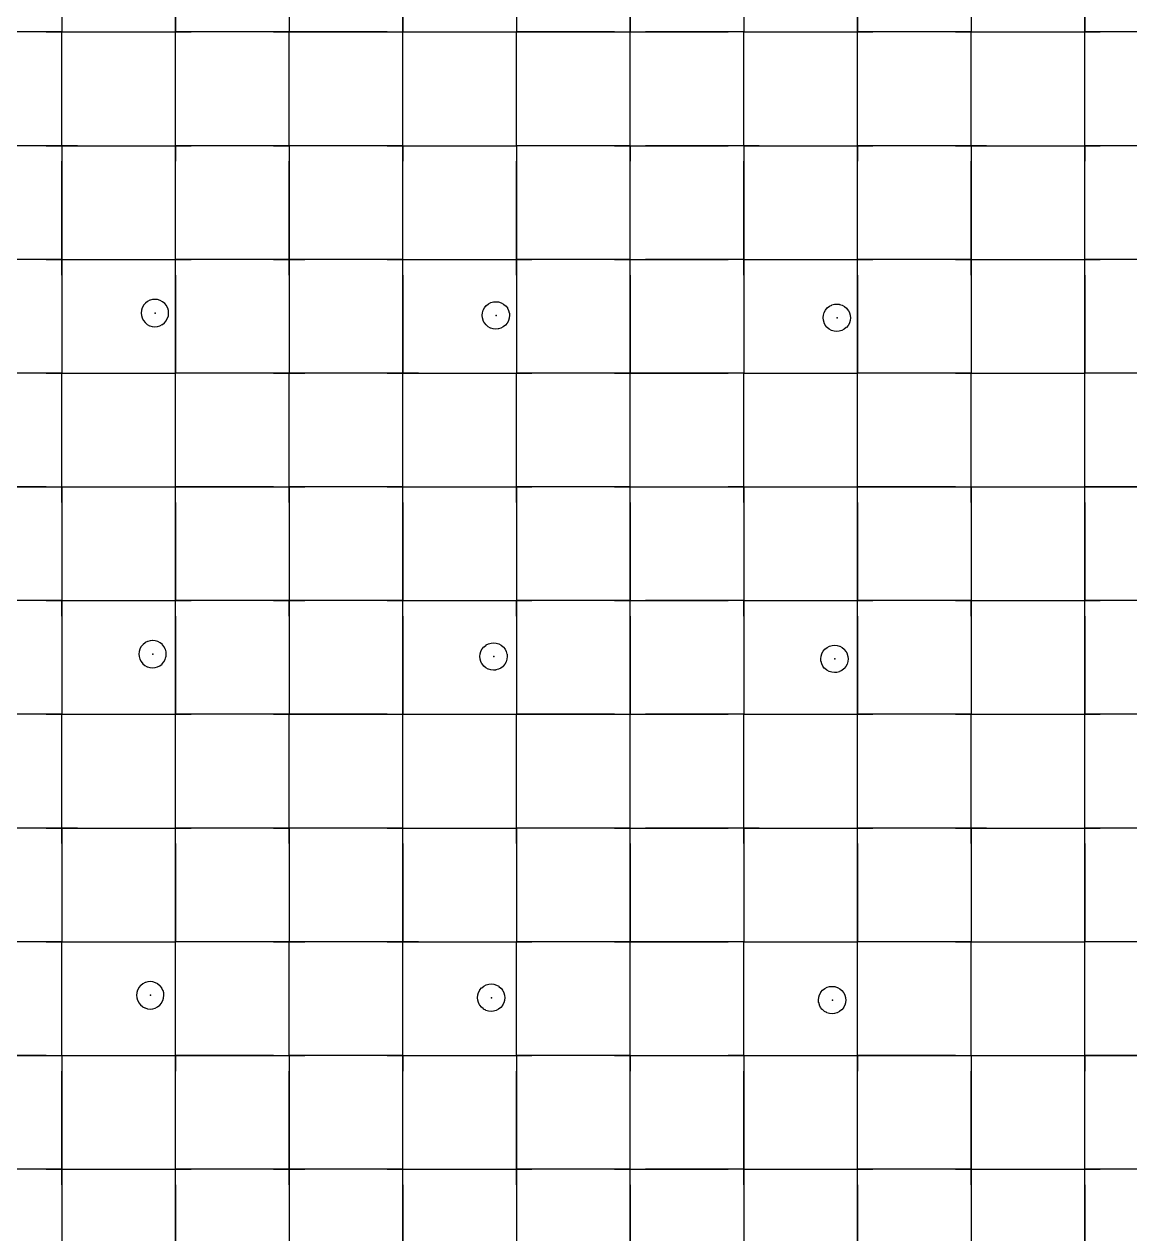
# Model space of a CAD drawing. Header units: metres. Extents: x 0 to 438, y -24 to 612.
# Drawn here: x 87 to 174.6, y 417.9 to 513.6 of the extents above; entities that cross this region are included whole.
import ezdxf

# ---------------------------------------------------------------- set-up
doc = ezdxf.new("R2010")
doc.units = ezdxf.units.M
doc.layers.add('LAYER_01_CUT', color=7, linetype='Continuous')
doc.layers.add('LAYER_04_GRID', color=7, linetype='Continuous')

msp = doc.modelspace()

# ---------------------------------------------------------------- linework, layer by layer
at = {"layer": 'LAYER_01_CUT'}
for points in [[(90, 514.234), (90, 513), (91.234, 513), (99, 513), (99, 514.234), (99, 522), (99, 523.234)], [(108, 514.234), (108, 513), (109.234, 513), (117, 513), (117, 514.234), (117, 522), (117, 523.234)], [(126, 514.234), (126, 513), (127.234, 513), (135, 513), (135, 514.234), (135, 522), (135, 523.234)], [(144, 514.234), (144, 513), (145.234, 513), (153, 513), (153, 514.234), (153, 522), (153, 523.234)], [(162, 514.234), (162, 513), (163.234, 513), (171, 513), (171, 514.234), (171, 522), (171, 523.234)], [(90, 520.766), (90, 513)], [(99, 520.766), (99, 513)], [(108, 520.766), (108, 513)], [(117, 520.766), (117, 513)], [(126, 520.766), (126, 513)], [(135, 520.766), (135, 513)], [(144, 520.766), (144, 513)], [(153, 520.766), (153, 513)], [(162, 520.766), (162, 513)], [(171, 520.766), (171, 513)], [(88.766, 513), (81, 513)], [(90, 513), (82.234, 513)], [(88.766, 513), (90, 513)], [(90, 505.234), (90, 513)], [(90, 511.766), (90, 513)], [(90, 513), (97.766, 513)], [(97.766, 513), (99, 513)], [(106.766, 513), (99, 513)], [(99, 505.234), (99, 513)], [(99, 511.766), (99, 513)], [(99, 513), (100.234, 513)], [(108, 513), (100.234, 513)], [(106.766, 513), (108, 513)], [(115.766, 513), (108, 513)], [(108, 505.234), (108, 513)], [(108, 511.766), (108, 513)], [(115.766, 513), (117, 513)], [(117, 505.234), (117, 513)], [(117, 511.766), (117, 513)], [(117, 513), (118.234, 513)], [(117, 513), (124.766, 513)], [(118.234, 513), (126, 513)], [(124.766, 513), (126, 513)], [(133.766, 513), (126, 513)], [(126, 505.234), (126, 513)], [(126, 511.766), (126, 513)], [(133.766, 513), (135, 513)], [(135, 505.234), (135, 513)], [(135, 511.766), (135, 513)], [(135, 513), (136.234, 513)], [(135, 513), (142.766, 513)], [(144, 513), (136.234, 513)], [(144, 513), (142.766, 513)], [(144, 505.234), (144, 513)], [(144, 511.766), (144, 513)], [(144, 513), (151.766, 513)], [(151.766, 513), (153, 513)], [(160.766, 513), (153, 513)], [(153, 505.234), (153, 513)], [(153, 511.766), (153, 513)], [(153, 513), (154.234, 513)], [(162, 513), (154.234, 513)], [(160.766, 513), (162, 513)], [(162, 505.234), (162, 513)], [(162, 511.766), (162, 513)], [(162, 513), (169.766, 513)], [(169.766, 513), (171, 513)], [(178.766, 513), (171, 513)], [(171, 505.234), (171, 513)], [(171, 511.766), (171, 513)], [(171, 513), (172.234, 513)], [(180, 513), (172.234, 513)], [(90, 504), (90, 511.766)], [(99, 504), (99, 511.766)], [(108, 504), (108, 511.766)], [(117, 504), (117, 511.766)], [(126, 504), (126, 511.766)], [(135, 504), (135, 511.766)], [(144, 504), (144, 511.766)], [(153, 504), (153, 511.766)], [(162, 504), (162, 511.766)], [(171, 504), (171, 511.766)], [(91.234, 504), (90, 504), (90, 505.234)], [(100.234, 486), (99, 486), (99, 487.234), (99, 495), (99, 496.234), (99, 504), (99, 505.234)], [(109.234, 504), (108, 504), (108, 505.234)], [(118.234, 486), (117, 486), (117, 487.234), (117, 495), (117, 496.234), (117, 504), (117, 505.234)], [(127.234, 504), (126, 504), (126, 505.234)], [(136.234, 486), (135, 486), (135, 487.234), (135, 495), (135, 496.234), (135, 504), (135, 505.234)], [(145.234, 504), (144, 504), (144, 505.234)], [(154.234, 486), (153, 486), (153, 487.234), (153, 495), (153, 496.234), (153, 504), (153, 505.234)], [(163.234, 504), (162, 504), (162, 505.234)], [(172.234, 486), (171, 486), (171, 487.234), (171, 495), (171, 496.234), (171, 504), (171, 505.234)], [(88.766, 504), (81, 504)], [(90, 504), (82.234, 504)], [(88.766, 504), (90, 504)], [(90, 504), (90, 496.234)], [(90, 504), (90, 502.766)], [(90, 504), (97.766, 504)], [(91.234, 504), (99, 504)], [(97.766, 504), (99, 504)], [(106.766, 504), (99, 504)], [(99, 504), (99, 502.766)], [(99, 504), (100.234, 504)], [(108, 504), (100.234, 504)], [(106.766, 504), (108, 504)], [(115.766, 504), (108, 504)], [(108, 504), (108, 496.234)], [(108, 504), (108, 502.766)], [(117, 504), (109.234, 504)], [(115.766, 504), (117, 504)], [(117, 504), (117, 502.766)], [(117, 504), (118.234, 504)], [(117, 504), (124.766, 504)], [(118.234, 504), (126, 504)], [(124.766, 504), (126, 504)], [(133.766, 504), (126, 504)], [(126, 504), (126, 496.234)], [(126, 504), (126, 502.766)], [(135, 504), (127.234, 504)], [(133.766, 504), (135, 504)], [(135, 504), (135, 502.766)], [(135, 504), (136.234, 504)], [(135, 504), (142.766, 504)], [(144, 504), (136.234, 504)], [(144, 504), (142.766, 504)], [(144, 504), (144, 496.234)], [(144, 504), (144, 502.766)], [(144, 504), (151.766, 504)], [(145.234, 504), (153, 504)], [(151.766, 504), (153, 504)], [(160.766, 504), (153, 504)], [(153, 504), (153, 502.766)], [(153, 504), (154.234, 504)], [(162, 504), (154.234, 504)], [(160.766, 504), (162, 504)], [(162, 504), (162, 496.234)], [(162, 504), (162, 502.766)], [(162, 504), (169.766, 504)], [(163.234, 504), (171, 504)], [(169.766, 504), (171, 504)], [(178.766, 504), (171, 504)], [(171, 504), (171, 502.766)], [(171, 504), (172.234, 504)], [(180, 504), (172.234, 504)], [(90, 495), (90, 502.766)], [(99, 495), (99, 502.766)], [(108, 495), (108, 502.766)], [(117, 495), (117, 502.766)], [(126, 495), (126, 502.766)], [(135, 495), (135, 502.766)], [(144, 495), (144, 502.766)], [(153, 495), (153, 502.766)], [(162, 495), (162, 502.766)], [(171, 495), (171, 502.766)], [(90, 496.234), (90, 495), (90, 487.234), (90, 486), (91.234, 486)], [(108, 496.234), (108, 495), (108, 487.234), (108, 486), (109.234, 486)], [(126, 496.234), (126, 495), (126, 487.234), (126, 486), (127.234, 486)], [(144, 496.234), (144, 495), (144, 487.234), (144, 486), (145.234, 486)], [(162, 496.234), (162, 495), (162, 487.234), (162, 486), (163.234, 486)], [(88.766, 495), (81, 495)], [(90, 495), (82.234, 495)], [(88.766, 495), (90, 495)], [(90, 493.766), (90, 495)], [(90, 495), (91.234, 495)], [(90, 495), (97.766, 495)], [(91.234, 495), (99, 495)], [(97.766, 495), (99, 495)], [(106.766, 495), (99, 495)], [(99, 493.766), (99, 495)], [(99, 495), (100.234, 495)], [(108, 495), (100.234, 495)], [(106.766, 495), (108, 495)], [(115.766, 495), (108, 495)], [(108, 493.766), (108, 495)], [(108, 495), (109.234, 495)], [(117, 495), (109.234, 495)], [(115.766, 495), (117, 495)], [(117, 493.766), (117, 495)], [(117, 495), (118.234, 495)], [(117, 495), (124.766, 495)], [(118.234, 495), (126, 495)], [(124.766, 495), (126, 495)], [(133.766, 495), (126, 495)], [(126, 493.766), (126, 495)], [(126, 495), (127.234, 495)], [(135, 495), (127.234, 495)], [(133.766, 495), (135, 495)], [(135, 493.766), (135, 495)], [(135, 495), (136.234, 495)], [(135, 495), (142.766, 495)], [(144, 495), (136.234, 495)], [(144, 495), (142.766, 495)], [(144, 493.766), (144, 495)], [(144, 495), (145.234, 495)], [(144, 495), (151.766, 495)], [(145.234, 495), (153, 495)], [(151.766, 495), (153, 495)], [(160.766, 495), (153, 495)], [(153, 493.766), (153, 495)], [(153, 495), (154.234, 495)], [(162, 495), (154.234, 495)], [(160.766, 495), (162, 495)], [(162, 493.766), (162, 495)], [(162, 495), (163.234, 495)], [(162, 495), (169.766, 495)], [(163.234, 495), (171, 495)], [(169.766, 495), (171, 495)], [(178.766, 495), (171, 495)], [(171, 493.766), (171, 495)], [(171, 495), (172.234, 495)], [(180, 495), (172.234, 495)], [(90, 493.766), (90, 486)], [(99, 493.766), (99, 486)], [(108, 493.766), (108, 486)], [(117, 493.766), (117, 486)], [(126, 493.766), (126, 486)], [(135, 493.766), (135, 486)], [(144, 493.766), (144, 486)], [(153, 493.766), (153, 486)], [(162, 493.766), (162, 486)], [(171, 493.766), (171, 486)], [(96.622, 491.536), (96.616, 491.529), (96.48, 491.367), (96.476, 491.359), (96.376, 491.175), (96.373, 491.167), (96.313, 490.971), (96.312, 490.962), (96.292, 490.764), (96.292, 490.756), (96.308, 490.569), (96.31, 490.561), (96.363, 490.37), (96.367, 490.362), (96.46, 490.177), (96.465, 490.17), (96.596, 490.004), (96.602, 489.998), (96.764, 489.861), (96.772, 489.857), (96.956, 489.757), (96.965, 489.755), (97.16, 489.694), (97.169, 489.693), (97.367, 489.673), (97.375, 489.674), (97.562, 489.689), (97.57, 489.691), (97.762, 489.744), (97.769, 489.748), (97.954, 489.841), (97.961, 489.846), (98.128, 489.977), (98.133, 489.984), (98.27, 490.146), (98.274, 490.153), (98.374, 490.338), (98.377, 490.346), (98.437, 490.542), (98.438, 490.55), (98.458, 490.749), (98.457, 490.757), (98.442, 490.943), (98.44, 490.951), (98.387, 491.143), (98.383, 491.151), (98.29, 491.336), (98.285, 491.343), (98.154, 491.509), (98.147, 491.515), (97.985, 491.651), (97.978, 491.655), (97.793, 491.756), (97.785, 491.758), (97.589, 491.818), (97.581, 491.819), (97.382, 491.84), (97.375, 491.839), (97.188, 491.823), (97.18, 491.821), (96.988, 491.768), (96.98, 491.764), (96.795, 491.672), (96.788, 491.666), (96.622, 491.536)], [(125.373, 490.151), (125.273, 489.967), (125.269, 489.959), (125.133, 489.797), (125.127, 489.791), (124.961, 489.66), (124.954, 489.654), (124.769, 489.562), (124.761, 489.558), (124.569, 489.505), (124.561, 489.503), (124.374, 489.487), (124.367, 489.487), (124.168, 489.507), (124.16, 489.508), (123.964, 489.568), (123.956, 489.571), (123.771, 489.671), (123.764, 489.675), (123.602, 489.812), (123.595, 489.817), (123.464, 489.983), (123.459, 489.99), (123.366, 490.175), (123.362, 490.183), (123.309, 490.375), (123.307, 490.383), (123.292, 490.57), (123.291, 490.577), (123.311, 490.776), (123.312, 490.784), (123.372, 490.98), (123.375, 490.988), (123.475, 491.173), (123.479, 491.18), (123.616, 491.342), (123.622, 491.349), (123.788, 491.48), (123.795, 491.485), (123.98, 491.578), (123.987, 491.582), (124.179, 491.635), (124.187, 491.637), (124.374, 491.652), (124.382, 491.653), (124.58, 491.633), (124.589, 491.632), (124.784, 491.572), (124.793, 491.569), (124.977, 491.469), (124.985, 491.465), (125.147, 491.328), (125.153, 491.322), (125.284, 491.156), (125.289, 491.149), (125.382, 490.964), (125.386, 490.957), (125.439, 490.765), (125.441, 490.757), (125.457, 490.57), (125.457, 490.562), (125.437, 490.364), (125.436, 490.356), (125.376, 490.159), (125.373, 490.151)], [(151.373, 491.466), (151.381, 491.467), (151.579, 491.446), (151.587, 491.445), (151.783, 491.385), (151.792, 491.383), (151.976, 491.282), (151.984, 491.278), (152.146, 491.142), (152.152, 491.136), (152.283, 490.97), (152.288, 490.963), (152.381, 490.778), (152.385, 490.77), (152.438, 490.579), (152.44, 490.571), (152.456, 490.384), (152.456, 490.376), (152.436, 490.177), (152.435, 490.169), (152.375, 489.973), (152.372, 489.965), (152.272, 489.78), (152.268, 489.773), (152.131, 489.611), (152.126, 489.604), (151.96, 489.473), (151.953, 489.468), (151.767, 489.375), (151.76, 489.371), (151.568, 489.319), (151.56, 489.316), (151.373, 489.301), (151.365, 489.3), (151.167, 489.321), (151.159, 489.321), (150.963, 489.382), (150.955, 489.384), (150.77, 489.484), (150.762, 489.489), (150.601, 489.625), (150.594, 489.631), (150.463, 489.797), (150.458, 489.804), (150.365, 489.989), (150.361, 489.997), (150.308, 490.188), (150.306, 490.196), (150.29, 490.383), (150.29, 490.391), (150.31, 490.589), (150.311, 490.598), (150.371, 490.794), (150.374, 490.802), (150.474, 490.986), (150.478, 490.994), (150.615, 491.156), (150.62, 491.163), (150.787, 491.293), (150.793, 491.299), (150.979, 491.391), (150.986, 491.395), (151.178, 491.448), (151.186, 491.45), (151.373, 491.466)], [(88.766, 486), (81, 486)], [(90, 486), (82.234, 486)], [(88.766, 486), (90, 486)], [(90, 478.234), (90, 486)], [(90, 484.766), (90, 486)], [(90, 486), (97.766, 486)], [(91.234, 486), (99, 486)], [(97.766, 486), (99, 486)], [(106.766, 486), (99, 486)], [(99, 478.234), (99, 486)], [(99, 484.766), (99, 486)], [(108, 486), (100.234, 486)], [(106.766, 486), (108, 486)], [(115.766, 486), (108, 486)], [(108, 478.234), (108, 486)], [(108, 484.766), (108, 486)], [(117, 486), (109.234, 486)], [(115.766, 486), (117, 486)], [(117, 478.234), (117, 486)], [(117, 484.766), (117, 486)], [(117, 486), (124.766, 486)], [(118.234, 486), (126, 486)], [(124.766, 486), (126, 486)], [(133.766, 486), (126, 486)], [(126, 478.234), (126, 486)], [(126, 484.766), (126, 486)], [(135, 486), (127.234, 486)], [(133.766, 486), (135, 486)], [(135, 478.234), (135, 486)], [(135, 484.766), (135, 486)], [(135, 486), (142.766, 486)], [(144, 486), (136.234, 486)], [(144, 486), (142.766, 486)], [(144, 478.234), (144, 486)], [(144, 484.766), (144, 486)], [(144, 486), (151.766, 486)], [(145.234, 486), (153, 486)], [(151.766, 486), (153, 486)], [(160.766, 486), (153, 486)], [(153, 478.234), (153, 486)], [(153, 484.766), (153, 486)], [(162, 486), (154.234, 486)], [(160.766, 486), (162, 486)], [(162, 478.234), (162, 486)], [(162, 484.766), (162, 486)], [(162, 486), (169.766, 486)], [(163.234, 486), (171, 486)], [(169.766, 486), (171, 486)], [(178.766, 486), (171, 486)], [(171, 478.234), (171, 486)], [(171, 484.766), (171, 486)], [(180, 486), (172.234, 486)], [(90, 477), (90, 484.766)], [(99, 477), (99, 484.766)], [(108, 477), (108, 484.766)], [(117, 477), (117, 484.766)], [(126, 477), (126, 484.766)], [(135, 477), (135, 484.766)], [(144, 477), (144, 484.766)], [(153, 477), (153, 484.766)], [(162, 477), (162, 484.766)], [(171, 477), (171, 484.766)], [(82.234, 477), (90, 477), (90, 478.234)], [(90, 469.234), (90, 468), (90, 460.234), (90, 459), (91.234, 459), (99, 459), (99, 460.234), (99, 468), (99, 469.234), (99, 477), (99, 478.234)], [(100.234, 477), (108, 477), (108, 478.234)], [(108, 469.234), (108, 468), (108, 460.234), (108, 459), (109.234, 459), (117, 459), (117, 460.234), (117, 468), (117, 469.234), (117, 477), (117, 478.234)], [(118.234, 477), (126, 477), (126, 478.234)], [(126, 469.234), (126, 468), (126, 460.234), (126, 459), (127.234, 459), (135, 459), (135, 460.234), (135, 468), (135, 469.234), (135, 477), (135, 478.234)], [(136.234, 477), (144, 477), (144, 478.234)], [(144, 469.234), (144, 468), (144, 460.234), (144, 459), (145.234, 459), (153, 459), (153, 460.234), (153, 468), (153, 469.234), (153, 477), (153, 478.234)], [(154.234, 477), (162, 477), (162, 478.234)], [(162, 469.234), (162, 468), (162, 460.234), (162, 459), (163.234, 459), (171, 459), (171, 460.234), (171, 468), (171, 469.234), (171, 477), (171, 478.234)], [(172.234, 477), (180, 477), (180, 478.234)], [(88.766, 477), (81, 477)], [(88.766, 477), (90, 477)], [(90, 475.766), (90, 477)], [(90, 477), (90, 469.234)], [(90, 477), (91.234, 477)], [(90, 477), (97.766, 477)], [(91.234, 477), (99, 477)], [(97.766, 477), (99, 477)], [(106.766, 477), (99, 477)], [(99, 475.766), (99, 477)], [(99, 477), (100.234, 477)], [(106.766, 477), (108, 477)], [(115.766, 477), (108, 477)], [(108, 475.766), (108, 477)], [(108, 477), (108, 469.234)], [(108, 477), (109.234, 477)], [(117, 477), (109.234, 477)], [(115.766, 477), (117, 477)], [(117, 475.766), (117, 477)], [(117, 477), (118.234, 477)], [(117, 477), (124.766, 477)], [(124.766, 477), (126, 477)], [(133.766, 477), (126, 477)], [(126, 475.766), (126, 477)], [(126, 477), (126, 469.234)], [(126, 477), (127.234, 477)], [(135, 477), (127.234, 477)], [(133.766, 477), (135, 477)], [(135, 475.766), (135, 477)], [(135, 477), (136.234, 477)], [(135, 477), (142.766, 477)], [(144, 477), (142.766, 477)], [(144, 475.766), (144, 477)], [(144, 477), (144, 469.234)], [(144, 477), (145.234, 477)], [(144, 477), (151.766, 477)], [(145.234, 477), (153, 477)], [(151.766, 477), (153, 477)], [(160.766, 477), (153, 477)], [(153, 475.766), (153, 477)], [(153, 477), (154.234, 477)], [(160.766, 477), (162, 477)], [(162, 475.766), (162, 477)], [(162, 477), (162, 469.234)], [(162, 477), (163.234, 477)], [(162, 477), (169.766, 477)], [(163.234, 477), (171, 477)], [(169.766, 477), (171, 477)], [(178.766, 477), (171, 477)], [(171, 475.766), (171, 477)], [(171, 477), (172.234, 477)], [(90, 475.766), (90, 468)], [(99, 475.766), (99, 468)], [(108, 475.766), (108, 468)], [(117, 475.766), (117, 468)], [(126, 475.766), (126, 468)], [(135, 475.766), (135, 468)], [(144, 475.766), (144, 468)], [(153, 475.766), (153, 468)], [(162, 475.766), (162, 468)], [(171, 475.766), (171, 468)], [(88.766, 468), (81, 468)], [(90, 468), (82.234, 468)], [(88.766, 468), (90, 468)], [(90, 466.766), (90, 468)], [(90, 468), (91.234, 468)], [(90, 468), (97.766, 468)], [(91.234, 468), (99, 468)], [(97.766, 468), (99, 468)], [(106.766, 468), (99, 468)], [(99, 466.766), (99, 468)], [(99, 468), (100.234, 468)], [(108, 468), (100.234, 468)], [(106.766, 468), (108, 468)], [(115.766, 468), (108, 468)], [(108, 466.766), (108, 468)], [(108, 468), (109.234, 468)], [(117, 468), (109.234, 468)], [(115.766, 468), (117, 468)], [(117, 466.766), (117, 468)], [(117, 468), (118.234, 468)], [(117, 468), (124.766, 468)], [(118.234, 468), (126, 468)], [(124.766, 468), (126, 468)], [(133.766, 468), (126, 468)], [(126, 466.766), (126, 468)], [(126, 468), (127.234, 468)], [(135, 468), (127.234, 468)], [(133.766, 468), (135, 468)], [(135, 466.766), (135, 468)], [(135, 468), (136.234, 468)], [(135, 468), (142.766, 468)], [(144, 468), (136.234, 468)], [(144, 468), (142.766, 468)], [(144, 466.766), (144, 468)], [(144, 468), (145.234, 468)], [(144, 468), (151.766, 468)], [(145.234, 468), (153, 468)], [(151.766, 468), (153, 468)], [(160.766, 468), (153, 468)], [(153, 466.766), (153, 468)], [(153, 468), (154.234, 468)], [(162, 468), (154.234, 468)], [(160.766, 468), (162, 468)], [(162, 466.766), (162, 468)], [(162, 468), (163.234, 468)], [(162, 468), (169.766, 468)], [(163.234, 468), (171, 468)], [(169.766, 468), (171, 468)], [(178.766, 468), (171, 468)], [(171, 466.766), (171, 468)], [(171, 468), (172.234, 468)], [(180, 468), (172.234, 468)], [(90, 466.766), (90, 459)], [(99, 466.766), (99, 459)], [(108, 466.766), (108, 459)], [(117, 466.766), (117, 459)], [(126, 466.766), (126, 459)], [(135, 466.766), (135, 459)], [(144, 466.766), (144, 459)], [(153, 466.766), (153, 459)], [(162, 466.766), (162, 459)], [(171, 466.766), (171, 459)], [(96.125, 463.963), (96.105, 463.764), (96.106, 463.757), (96.121, 463.57), (96.123, 463.562), (96.176, 463.37), (96.18, 463.362), (96.273, 463.177), (96.279, 463.17), (96.409, 463.004), (96.416, 462.999), (96.578, 462.862), (96.585, 462.858), (96.77, 462.758), (96.778, 462.755), (96.974, 462.695), (96.982, 462.694), (97.181, 462.674), (97.189, 462.674), (97.376, 462.69), (97.384, 462.692), (97.575, 462.745), (97.583, 462.749), (97.768, 462.842), (97.775, 462.847), (97.941, 462.978), (97.947, 462.984), (98.083, 463.146), (98.087, 463.154), (98.188, 463.338), (98.19, 463.347), (98.25, 463.543), (98.251, 463.551), (98.272, 463.749), (98.271, 463.757), (98.255, 463.944), (98.253, 463.952), (98.2, 464.144), (98.196, 464.151), (98.104, 464.336), (98.098, 464.343), (97.968, 464.51), (97.961, 464.515), (97.799, 464.652), (97.791, 464.656), (97.607, 464.756), (97.599, 464.759), (97.403, 464.819), (97.394, 464.82), (97.196, 464.84), (97.188, 464.84), (97.001, 464.824), (96.993, 464.822), (96.802, 464.769), (96.794, 464.765), (96.609, 464.672), (96.602, 464.667), (96.436, 464.536), (96.43, 464.529), (96.294, 464.368), (96.289, 464.36), (96.189, 464.175), (96.187, 464.167), (96.126, 463.971), (96.125, 463.963)], [(125.251, 463.364), (125.25, 463.356), (125.189, 463.16), (125.187, 463.152), (125.087, 462.968), (125.082, 462.96), (124.946, 462.798), (124.94, 462.791), (124.774, 462.661), (124.767, 462.655), (124.582, 462.562), (124.574, 462.559), (124.383, 462.506), (124.375, 462.503), (124.188, 462.488), (124.18, 462.487), (123.982, 462.508), (123.973, 462.509), (123.777, 462.569), (123.769, 462.571), (123.585, 462.671), (123.577, 462.676), (123.415, 462.812), (123.408, 462.818), (123.278, 462.984), (123.272, 462.991), (123.18, 463.176), (123.176, 463.184), (123.123, 463.375), (123.121, 463.383), (123.105, 463.57), (123.104, 463.578), (123.125, 463.777), (123.126, 463.785), (123.186, 463.981), (123.188, 463.989), (123.289, 464.173), (123.293, 464.181), (123.429, 464.343), (123.435, 464.35), (123.601, 464.48), (123.608, 464.486), (123.793, 464.579), (123.801, 464.582), (123.992, 464.635), (124, 464.638), (124.187, 464.653), (124.195, 464.654), (124.394, 464.633), (124.402, 464.632), (124.598, 464.572), (124.606, 464.57), (124.791, 464.469), (124.798, 464.465), (124.96, 464.329), (124.967, 464.323), (125.098, 464.157), (125.103, 464.15), (125.196, 463.965), (125.2, 463.957), (125.253, 463.766), (125.255, 463.758), (125.27, 463.571), (125.271, 463.563), (125.251, 463.364)], [(150.408, 462.631), (150.277, 462.798), (150.272, 462.804), (150.179, 462.99), (150.175, 462.997), (150.122, 463.189), (150.12, 463.197), (150.104, 463.384), (150.104, 463.392), (150.124, 463.59), (150.125, 463.598), (150.185, 463.794), (150.188, 463.803), (150.288, 463.987), (150.292, 463.995), (150.429, 464.157), (150.434, 464.163), (150.601, 464.294), (150.607, 464.299), (150.793, 464.392), (150.8, 464.396), (150.992, 464.449), (151, 464.451), (151.187, 464.467), (151.195, 464.467), (151.393, 464.447), (151.401, 464.446), (151.597, 464.386), (151.606, 464.383), (151.79, 464.283), (151.798, 464.279), (151.96, 464.142), (151.966, 464.137), (152.097, 463.97), (152.102, 463.964), (152.195, 463.779), (152.199, 463.771), (152.252, 463.579), (152.254, 463.571), (152.27, 463.384), (152.27, 463.377), (152.25, 463.178), (152.249, 463.17), (152.189, 462.974), (152.186, 462.966), (152.086, 462.781), (152.082, 462.773), (151.945, 462.612), (151.94, 462.605), (151.774, 462.474), (151.767, 462.469), (151.582, 462.376), (151.574, 462.372), (151.382, 462.319), (151.374, 462.317), (151.187, 462.301), (151.18, 462.301), (150.981, 462.321), (150.973, 462.322), (150.777, 462.382), (150.769, 462.385), (150.584, 462.485), (150.576, 462.489), (150.415, 462.626), (150.408, 462.631)], [(88.766, 459), (81, 459)], [(90, 459), (82.234, 459)], [(88.766, 459), (90, 459)], [(90, 451.234), (90, 459)], [(90, 457.766), (90, 459)], [(90, 459), (97.766, 459)], [(97.766, 459), (99, 459)], [(106.766, 459), (99, 459)], [(99, 451.234), (99, 459)], [(99, 457.766), (99, 459)], [(99, 459), (100.234, 459)], [(108, 459), (100.234, 459)], [(106.766, 459), (108, 459)], [(115.766, 459), (108, 459)], [(108, 451.234), (108, 459)], [(108, 457.766), (108, 459)], [(115.766, 459), (117, 459)], [(117, 451.234), (117, 459)], [(117, 457.766), (117, 459)], [(117, 459), (118.234, 459)], [(117, 459), (124.766, 459)], [(118.234, 459), (126, 459)], [(124.766, 459), (126, 459)], [(133.766, 459), (126, 459)], [(126, 451.234), (126, 459)], [(126, 457.766), (126, 459)], [(133.766, 459), (135, 459)], [(135, 451.234), (135, 459)], [(135, 457.766), (135, 459)], [(135, 459), (136.234, 459)], [(135, 459), (142.766, 459)], [(144, 459), (136.234, 459)], [(144, 459), (142.766, 459)], [(144, 451.234), (144, 459)], [(144, 457.766), (144, 459)], [(144, 459), (151.766, 459)], [(151.766, 459), (153, 459)], [(160.766, 459), (153, 459)], [(153, 451.234), (153, 459)], [(153, 457.766), (153, 459)], [(153, 459), (154.234, 459)], [(162, 459), (154.234, 459)], [(160.766, 459), (162, 459)], [(162, 451.234), (162, 459)], [(162, 457.766), (162, 459)], [(162, 459), (169.766, 459)], [(169.766, 459), (171, 459)], [(178.766, 459), (171, 459)], [(171, 451.234), (171, 459)], [(171, 457.766), (171, 459)], [(171, 459), (172.234, 459)], [(180, 459), (172.234, 459)], [(90, 450), (90, 457.766)], [(99, 450), (99, 457.766)], [(108, 450), (108, 457.766)], [(117, 450), (117, 457.766)], [(126, 450), (126, 457.766)], [(135, 450), (135, 457.766)], [(144, 450), (144, 457.766)], [(153, 450), (153, 457.766)], [(162, 450), (162, 457.766)], [(171, 450), (171, 457.766)], [(91.234, 450), (90, 450), (90, 451.234)], [(100.234, 441), (99, 441), (99, 442.234), (99, 450), (99, 451.234)], [(109.234, 450), (108, 450), (108, 451.234)], [(118.234, 441), (117, 441), (117, 442.234), (117, 450), (117, 451.234)], [(127.234, 450), (126, 450), (126, 451.234)], [(136.234, 441), (135, 441), (135, 442.234), (135, 450), (135, 451.234)], [(145.234, 450), (144, 450), (144, 451.234)], [(154.234, 441), (153, 441), (153, 442.234), (153, 450), (153, 451.234)], [(163.234, 450), (162, 450), (162, 451.234)], [(172.234, 441), (171, 441), (171, 442.234), (171, 450), (171, 451.234)], [(88.766, 450), (81, 450)], [(90, 450), (82.234, 450)], [(88.766, 450), (90, 450)], [(90, 448.766), (90, 450)], [(90, 450), (90, 442.234)], [(90, 450), (97.766, 450)], [(91.234, 450), (99, 450)], [(97.766, 450), (99, 450)], [(106.766, 450), (99, 450)], [(99, 448.766), (99, 450)], [(99, 450), (100.234, 450)], [(108, 450), (100.234, 450)], [(106.766, 450), (108, 450)], [(115.766, 450), (108, 450)], [(108, 448.766), (108, 450)], [(108, 450), (108, 442.234)], [(117, 450), (109.234, 450)], [(115.766, 450), (117, 450)], [(117, 448.766), (117, 450)], [(117, 450), (118.234, 450)], [(117, 450), (124.766, 450)], [(118.234, 450), (126, 450)], [(124.766, 450), (126, 450)], [(133.766, 450), (126, 450)], [(126, 448.766), (126, 450)], [(126, 450), (126, 442.234)], [(135, 450), (127.234, 450)], [(133.766, 450), (135, 450)], [(135, 448.766), (135, 450)], [(135, 450), (136.234, 450)], [(135, 450), (142.766, 450)], [(144, 450), (136.234, 450)], [(144, 450), (142.766, 450)], [(144, 448.766), (144, 450)], [(144, 450), (144, 442.234)], [(144, 450), (151.766, 450)], [(145.234, 450), (153, 450)], [(151.766, 450), (153, 450)], [(160.766, 450), (153, 450)], [(153, 448.766), (153, 450)], [(153, 450), (154.234, 450)], [(162, 450), (154.234, 450)], [(160.766, 450), (162, 450)], [(162, 448.766), (162, 450)], [(162, 450), (162, 442.234)], [(162, 450), (169.766, 450)], [(163.234, 450), (171, 450)], [(169.766, 450), (171, 450)], [(178.766, 450), (171, 450)], [(171, 448.766), (171, 450)], [(171, 450), (172.234, 450)], [(180, 450), (172.234, 450)], [(90, 448.766), (90, 441)], [(99, 448.766), (99, 441)], [(108, 448.766), (108, 441)], [(117, 448.766), (117, 441)], [(126, 448.766), (126, 441)], [(135, 448.766), (135, 441)], [(144, 448.766), (144, 441)], [(153, 448.766), (153, 441)], [(162, 448.766), (162, 441)], [(171, 448.766), (171, 441)], [(90, 442.234), (90, 441), (91.234, 441)], [(108, 442.234), (108, 441), (109.234, 441)], [(126, 442.234), (126, 441), (127.234, 441)], [(144, 442.234), (144, 441), (145.234, 441)], [(162, 442.234), (162, 441), (163.234, 441)], [(88.766, 441), (81, 441)], [(90, 441), (82.234, 441)], [(88.766, 441), (90, 441)], [(90, 433.234), (90, 441)], [(90, 439.766), (90, 441)], [(90, 441), (97.766, 441)], [(91.234, 441), (99, 441)], [(97.766, 441), (99, 441)], [(106.766, 441), (99, 441)], [(99, 433.234), (99, 441)], [(99, 439.766), (99, 441)], [(108, 441), (100.234, 441)], [(106.766, 441), (108, 441)], [(115.766, 441), (108, 441)], [(108, 433.234), (108, 441)], [(108, 439.766), (108, 441)], [(117, 441), (109.234, 441)], [(115.766, 441), (117, 441)], [(117, 433.234), (117, 441)], [(117, 439.766), (117, 441)], [(117, 441), (124.766, 441)], [(118.234, 441), (126, 441)], [(124.766, 441), (126, 441)], [(133.766, 441), (126, 441)], [(126, 433.234), (126, 441)], [(126, 439.766), (126, 441)], [(135, 441), (127.234, 441)], [(133.766, 441), (135, 441)], [(135, 433.234), (135, 441)], [(135, 439.766), (135, 441)], [(135, 441), (142.766, 441)], [(144, 441), (136.234, 441)], [(144, 441), (142.766, 441)], [(144, 433.234), (144, 441)], [(144, 439.766), (144, 441)], [(144, 441), (151.766, 441)], [(145.234, 441), (153, 441)], [(151.766, 441), (153, 441)], [(160.766, 441), (153, 441)], [(153, 433.234), (153, 441)], [(153, 439.766), (153, 441)], [(162, 441), (154.234, 441)], [(160.766, 441), (162, 441)], [(162, 433.234), (162, 441)], [(162, 439.766), (162, 441)], [(162, 441), (169.766, 441)], [(163.234, 441), (171, 441)], [(169.766, 441), (171, 441)], [(178.766, 441), (171, 441)], [(171, 433.234), (171, 441)], [(171, 439.766), (171, 441)], [(180, 441), (172.234, 441)], [(90, 432), (90, 439.766)], [(99, 432), (99, 439.766)], [(108, 432), (108, 439.766)], [(117, 432), (117, 439.766)], [(126, 432), (126, 439.766)], [(135, 432), (135, 439.766)], [(144, 432), (144, 439.766)], [(153, 432), (153, 439.766)], [(162, 432), (162, 439.766)], [(171, 432), (171, 439.766)], [(96.003, 437.176), (96, 437.168), (95.94, 436.972), (95.939, 436.964), (95.919, 436.765), (95.919, 436.757), (95.935, 436.57), (95.937, 436.562), (95.99, 436.371), (95.994, 436.363), (96.087, 436.178), (96.092, 436.171), (96.223, 436.005), (96.229, 435.999), (96.391, 435.863), (96.399, 435.859), (96.583, 435.758), (96.592, 435.756), (96.788, 435.696), (96.796, 435.695), (96.994, 435.674), (97.002, 435.675), (97.189, 435.691), (97.197, 435.693), (97.389, 435.746), (97.396, 435.75), (97.582, 435.842), (97.588, 435.848), (97.755, 435.978), (97.76, 435.985), (97.897, 436.147), (97.901, 436.155), (98.001, 436.339), (98.004, 436.347), (98.064, 436.543), (98.065, 436.552), (98.085, 436.75), (98.085, 436.758), (98.069, 436.945), (98.067, 436.953), (98.014, 437.144), (98.01, 437.152), (97.917, 437.337), (97.912, 437.344), (97.781, 437.51), (97.774, 437.516), (97.613, 437.652), (97.605, 437.657), (97.42, 437.757), (97.412, 437.759), (97.216, 437.82), (97.208, 437.82), (97.009, 437.841), (97.002, 437.84), (96.815, 437.825), (96.807, 437.822), (96.615, 437.769), (96.607, 437.766), (96.422, 437.673), (96.415, 437.667), (96.249, 437.537), (96.244, 437.53), (96.107, 437.368), (96.103, 437.361), (96.003, 437.176)], [(122.936, 436.376), (122.934, 436.384), (122.919, 436.571), (122.918, 436.579), (122.938, 436.777), (122.939, 436.785), (122.999, 436.981), (123.002, 436.99), (123.102, 437.174), (123.106, 437.182), (123.243, 437.344), (123.249, 437.35), (123.415, 437.481), (123.422, 437.486), (123.607, 437.579), (123.615, 437.583), (123.806, 437.636), (123.814, 437.638), (124.001, 437.654), (124.009, 437.654), (124.207, 437.634), (124.216, 437.633), (124.412, 437.573), (124.42, 437.57), (124.604, 437.47), (124.612, 437.466), (124.774, 437.329), (124.781, 437.324), (124.911, 437.158), (124.917, 437.151), (125.009, 436.966), (125.013, 436.958), (125.066, 436.766), (125.068, 436.758), (125.084, 436.571), (125.085, 436.564), (125.064, 436.365), (125.063, 436.357), (125.003, 436.161), (125.001, 436.153), (124.9, 435.968), (124.896, 435.96), (124.76, 435.799), (124.754, 435.792), (124.588, 435.661), (124.581, 435.656), (124.396, 435.563), (124.388, 435.559), (124.196, 435.506), (124.189, 435.504), (124.001, 435.488), (123.994, 435.488), (123.795, 435.508), (123.787, 435.509), (123.591, 435.569), (123.583, 435.572), (123.398, 435.672), (123.391, 435.676), (123.229, 435.813), (123.222, 435.818), (123.091, 435.985), (123.086, 435.992), (122.993, 436.177), (122.989, 436.184), (122.936, 436.376)], [(151.58, 435.469), (151.395, 435.377), (151.387, 435.373), (151.196, 435.32), (151.188, 435.318), (151.001, 435.302), (150.993, 435.301), (150.795, 435.322), (150.786, 435.323), (150.59, 435.383), (150.582, 435.385), (150.398, 435.486), (150.39, 435.49), (150.228, 435.626), (150.221, 435.632), (150.091, 435.798), (150.085, 435.805), (149.993, 435.99), (149.989, 435.998), (149.936, 436.189), (149.933, 436.197), (149.918, 436.384), (149.917, 436.392), (149.938, 436.591), (149.939, 436.599), (149.999, 436.795), (150.001, 436.803), (150.102, 436.988), (150.106, 436.995), (150.242, 437.157), (150.248, 437.164), (150.414, 437.295), (150.421, 437.3), (150.606, 437.393), (150.614, 437.397), (150.805, 437.45), (150.813, 437.452), (151, 437.467), (151.008, 437.468), (151.207, 437.447), (151.215, 437.447), (151.411, 437.386), (151.419, 437.384), (151.604, 437.284), (151.611, 437.279), (151.773, 437.143), (151.78, 437.137), (151.91, 436.971), (151.916, 436.964), (152.009, 436.779), (152.013, 436.771), (152.066, 436.58), (152.068, 436.572), (152.083, 436.385), (152.084, 436.377), (152.063, 436.179), (152.063, 436.17), (152.002, 435.974), (152, 435.966), (151.9, 435.782), (151.895, 435.774), (151.759, 435.612), (151.753, 435.605), (151.587, 435.475), (151.58, 435.469)], [(82.234, 432), (90, 432), (90, 433.234)], [(90, 424.234), (90, 423), (90, 415.234), (90, 414), (91.234, 414), (99, 414), (99, 415.234), (99, 423), (99, 424.234), (99, 432), (99, 433.234)], [(100.234, 432), (108, 432), (108, 433.234)], [(108, 424.234), (108, 423), (108, 415.234), (108, 414), (109.234, 414), (117, 414), (117, 415.234), (117, 423), (117, 424.234), (117, 432), (117, 433.234)], [(118.234, 432), (126, 432), (126, 433.234)], [(126, 424.234), (126, 423), (126, 415.234), (126, 414), (127.234, 414), (135, 414), (135, 415.234), (135, 423), (135, 424.234), (135, 432), (135, 433.234)], [(136.234, 432), (144, 432), (144, 433.234)], [(144, 424.234), (144, 423), (144, 415.234), (144, 414), (145.234, 414), (153, 414), (153, 415.234), (153, 423), (153, 424.234), (153, 432), (153, 433.234)], [(154.234, 432), (162, 432), (162, 433.234)], [(162, 424.234), (162, 423), (162, 415.234), (162, 414), (163.234, 414), (171, 414), (171, 415.234), (171, 423), (171, 424.234), (171, 432), (171, 433.234)], [(172.234, 432), (180, 432), (180, 433.234)], [(88.766, 432), (81, 432)], [(88.766, 432), (90, 432)], [(90, 432), (90, 424.234)], [(90, 432), (90, 430.766)], [(90, 432), (91.234, 432)], [(90, 432), (97.766, 432)], [(91.234, 432), (99, 432)], [(97.766, 432), (99, 432)], [(106.766, 432), (99, 432)], [(99, 432), (99, 430.766)], [(99, 432), (100.234, 432)], [(106.766, 432), (108, 432)], [(115.766, 432), (108, 432)], [(108, 432), (108, 424.234)], [(108, 432), (108, 430.766)], [(108, 432), (109.234, 432)], [(117, 432), (109.234, 432)], [(115.766, 432), (117, 432)], [(117, 432), (117, 430.766)], [(117, 432), (118.234, 432)], [(117, 432), (124.766, 432)], [(124.766, 432), (126, 432)], [(133.766, 432), (126, 432)], [(126, 432), (126, 424.234)], [(126, 432), (126, 430.766)], [(126, 432), (127.234, 432)], [(135, 432), (127.234, 432)], [(133.766, 432), (135, 432)], [(135, 432), (135, 430.766)], [(135, 432), (136.234, 432)], [(135, 432), (142.766, 432)], [(144, 432), (142.766, 432)], [(144, 432), (144, 424.234)], [(144, 432), (144, 430.766)], [(144, 432), (145.234, 432)], [(144, 432), (151.766, 432)], [(145.234, 432), (153, 432)], [(151.766, 432), (153, 432)], [(160.766, 432), (153, 432)], [(153, 432), (153, 430.766)], [(153, 432), (154.234, 432)], [(160.766, 432), (162, 432)], [(162, 432), (162, 424.234)], [(162, 432), (162, 430.766)], [(162, 432), (163.234, 432)], [(162, 432), (169.766, 432)], [(163.234, 432), (171, 432)], [(169.766, 432), (171, 432)], [(178.766, 432), (171, 432)], [(171, 432), (171, 430.766)], [(171, 432), (172.234, 432)], [(90, 423), (90, 430.766)], [(99, 423), (99, 430.766)], [(108, 423), (108, 430.766)], [(117, 423), (117, 430.766)], [(126, 423), (126, 430.766)], [(135, 423), (135, 430.766)], [(144, 423), (144, 430.766)], [(153, 423), (153, 430.766)], [(162, 423), (162, 430.766)], [(171, 423), (171, 430.766)], [(88.766, 423), (81, 423)], [(90, 423), (82.234, 423)], [(88.766, 423), (90, 423)], [(90, 421.766), (90, 423)], [(90, 423), (91.234, 423)], [(90, 423), (97.766, 423)], [(91.234, 423), (99, 423)], [(97.766, 423), (99, 423)], [(106.766, 423), (99, 423)], [(99, 421.766), (99, 423)], [(99, 423), (100.234, 423)], [(108, 423), (100.234, 423)], [(106.766, 423), (108, 423)], [(115.766, 423), (108, 423)], [(108, 421.766), (108, 423)], [(108, 423), (109.234, 423)], [(117, 423), (109.234, 423)], [(115.766, 423), (117, 423)], [(117, 421.766), (117, 423)], [(117, 423), (118.234, 423)], [(117, 423), (124.766, 423)], [(118.234, 423), (126, 423)], [(124.766, 423), (126, 423)], [(133.766, 423), (126, 423)], [(126, 421.766), (126, 423)], [(126, 423), (127.234, 423)], [(135, 423), (127.234, 423)], [(133.766, 423), (135, 423)], [(135, 421.766), (135, 423)], [(135, 423), (136.234, 423)], [(135, 423), (142.766, 423)], [(144, 423), (136.234, 423)], [(144, 423), (142.766, 423)], [(144, 421.766), (144, 423)], [(144, 423), (145.234, 423)], [(144, 423), (151.766, 423)], [(145.234, 423), (153, 423)], [(151.766, 423), (153, 423)], [(160.766, 423), (153, 423)], [(153, 421.766), (153, 423)], [(153, 423), (154.234, 423)], [(162, 423), (154.234, 423)], [(160.766, 423), (162, 423)], [(162, 421.766), (162, 423)], [(162, 423), (163.234, 423)], [(162, 423), (169.766, 423)], [(163.234, 423), (171, 423)], [(169.766, 423), (171, 423)], [(178.766, 423), (171, 423)], [(171, 421.766), (171, 423)], [(171, 423), (172.234, 423)], [(180, 423), (172.234, 423)], [(90, 421.766), (90, 414)], [(99, 421.766), (99, 414)], [(108, 421.766), (108, 414)], [(117, 421.766), (117, 414)], [(126, 421.766), (126, 414)], [(135, 421.766), (135, 414)], [(144, 421.766), (144, 414)], [(153, 421.766), (153, 414)], [(162, 421.766), (162, 414)], [(171, 421.766), (171, 414)]]:
    msp.add_lwpolyline(points, dxfattribs=at)
at = {"layer": 'LAYER_04_GRID'}
for p in [(97.402, 490.756), (124.401, 490.57), (151.4, 490.383), (97.215, 463.757), (124.215, 463.57), (151.214, 463.384), (97.029, 436.757), (124.028, 436.571), (151.028, 436.384)]:
    msp.add_point(p, dxfattribs=at)

doc.saveas('drawing.dxf')
